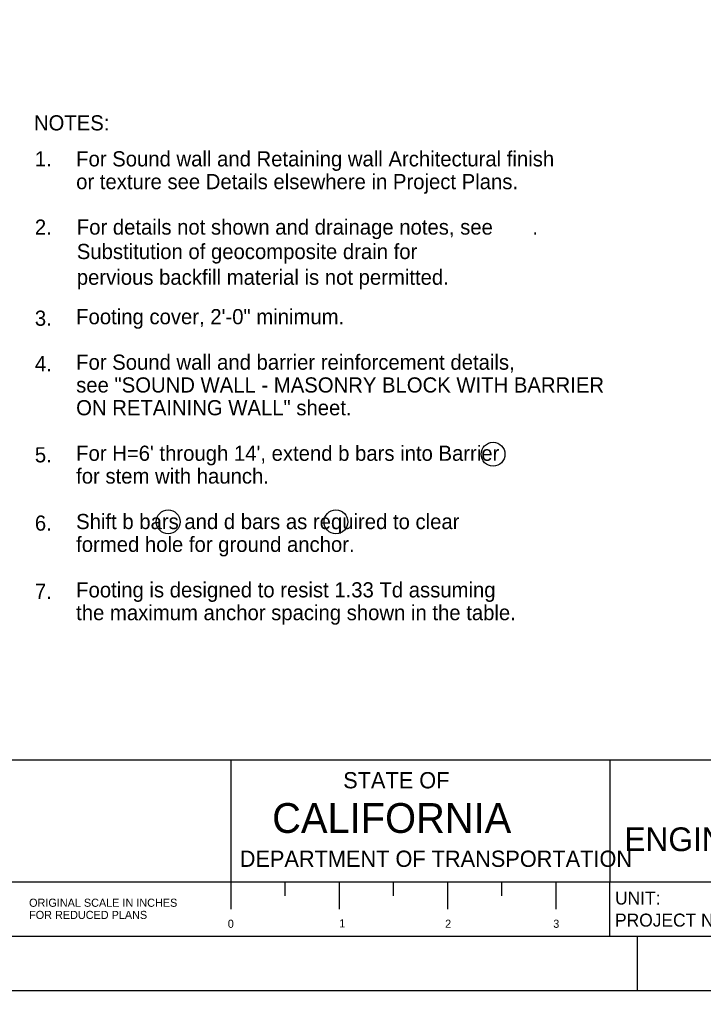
# Model space of a CAD drawing. Extents: x 0 to 2.83, y 0 to 1.83.
# Drawn here: x 1.275 to 1.801, y 0 to 0.747 of the extents above; entities that cross this region are included whole.
import ezdxf

# ---------------------------------------------------------------- set-up
doc = ezdxf.new("R2010")
doc.units = 0
for name, color, linetype in [('10 Sheet Format', 7, 'Continuous'), ('210 Border', 7, 'Continuous'), ('214 Text and Titles', 7, 'Continuous')]:
    doc.layers.add(name, color=color, linetype=linetype)

msp = doc.modelspace()

# ---------------------------------------------------------------- linework, layer by layer
at = {"layer": '10 Sheet Format'}
msp.add_lwpolyline([(0, 0), (2.83333, 0), (2.83333, 1.83333), (0, 1.83333)], close=True, dxfattribs=at)
at = {"layer": '210 Border'}
for p, q in [((2.79167, 0.17708), (0.08333, 0.17708)), ((1.4375, 0.17708), (1.4375, 0.08333)), ((1.72917, 0.17708), (1.72917, 0.08333)), ((2.79167, 0.08333), (0.08333, 0.08333)), ((1.4375, 0.08333), (1.4375, 0.0625)), ((1.47917, 0.08333), (1.47917, 0.07292)), ((1.52083, 0.08333), (1.52083, 0.0625)), ((1.5625, 0.08333), (1.5625, 0.07292)), ((1.60417, 0.08333), (1.60417, 0.0625)), ((1.64583, 0.08333), (1.64583, 0.07292)), ((1.6875, 0.08333), (1.6875, 0.0625)), ((1.72917, 0.04167), (1.72917, 0.08333)), ((2.79167, 0.04167), (0.08333, 0.04167)), ((1.75, 0.04167), (1.75, 0))]:
    msp.add_line(p, q, dxfattribs=at)
at = {"layer": '214 Text and Titles'}
for centre in [(1.63926, 0.41228), (1.3894, 0.36032), (1.51842, 0.36032)]:
    msp.add_circle(centre, 0.00917, dxfattribs=at)

# ---------------------------------------------------------------- texts
at = {"layer": '210 Border'}
for s, height, p in [('STATE OF', 0.012498, (1.524, 0.15544)), ('CALIFORNIA', 0.022917, (1.46938, 0.1212)), ('ENGINEERING SERVICES', 0.0182285, (1.74029, 0.1072)), ('DEPARTMENT OF TRANSPORTATION', 0.0124983, (1.44442, 0.09509)), ('UNIT:', 0.01, (1.73313, 0.06613)), ('ORIGINAL SCALE IN INCHES', 0.0062344, (1.28242, 0.06441)), ('FOR REDUCED PLANS', 0.0062344, (1.28242, 0.05504)), ('0', 0.00623, (1.43524, 0.04825)), ('1', 0.00623, (1.5209, 0.04851)), ('2', 0.00623, (1.60243, 0.04825)), ('3', 0.00623, (1.68557, 0.04825)), ('PROJECT NUMBER & PHASE:', 0.01, (1.73313, 0.04917))]:
    msp.add_text(s, height=height, dxfattribs=at).set_placement(p)
at = {"layer": '214 Text and Titles'}
for s, height, p in [('NOTES:', 0.011667, (1.28611, 0.6612)), ('1.', 0.011667, (1.28684, 0.63353)), ('For Sound wall and Retaining wall Architectural finish', 0.0116667, (1.3186, 0.63353)), ('or texture see Details elsewhere in Project Plans.', 0.0116667, (1.3186, 0.61603)), ('2.', 0.011667, (1.28684, 0.58103)), ('For details not shown and drainage notes, see       .', 0.0116667, (1.31911, 0.5811)), ('Substitution of geocomposite drain for', 0.0116667, (1.31911, 0.56231)), ('pervious backfill material is not permitted.', 0.0116667, (1.31911, 0.54253)), ('3.', 0.011667, (1.28684, 0.51104)), ('Footing cover, 2\'-0" minimum.', 0.0116667, (1.3186, 0.51221)), ('4.', 0.011667, (1.28684, 0.47604)), ('For Sound wall and barrier reinforcement details,', 0.0116667, (1.3186, 0.47722)), ('see "SOUND WALL - MASONRY BLOCK WITH BARRIER ', 0.0116667, (1.3186, 0.45972)), ('ON RETAINING WALL" sheet.', 0.0116667, (1.3186, 0.44222)), ("For H=6' through 14', extend b bars into Barrier", 0.0116667, (1.3186, 0.40722)), ('5.', 0.011667, (1.28684, 0.40604)), ('for stem with haunch.', 0.0116667, (1.3186, 0.38972)), ('Shift b bars and d bars as required to clear', 0.0116667, (1.3186, 0.35472)), ('6.', 0.011667, (1.28684, 0.35355)), ('formed hole for ground anchor.', 0.0116667, (1.3186, 0.33722)), ('Footing is designed to resist 1.33 Td assuming', 0.0116667, (1.3186, 0.30222)), ('7.', 0.011667, (1.28684, 0.30105)), ('the maximum anchor spacing shown in the table.', 0.0116667, (1.3186, 0.28472))]:
    msp.add_text(s, height=height, dxfattribs=at).set_placement(p)

doc.saveas('drawing.dxf')
